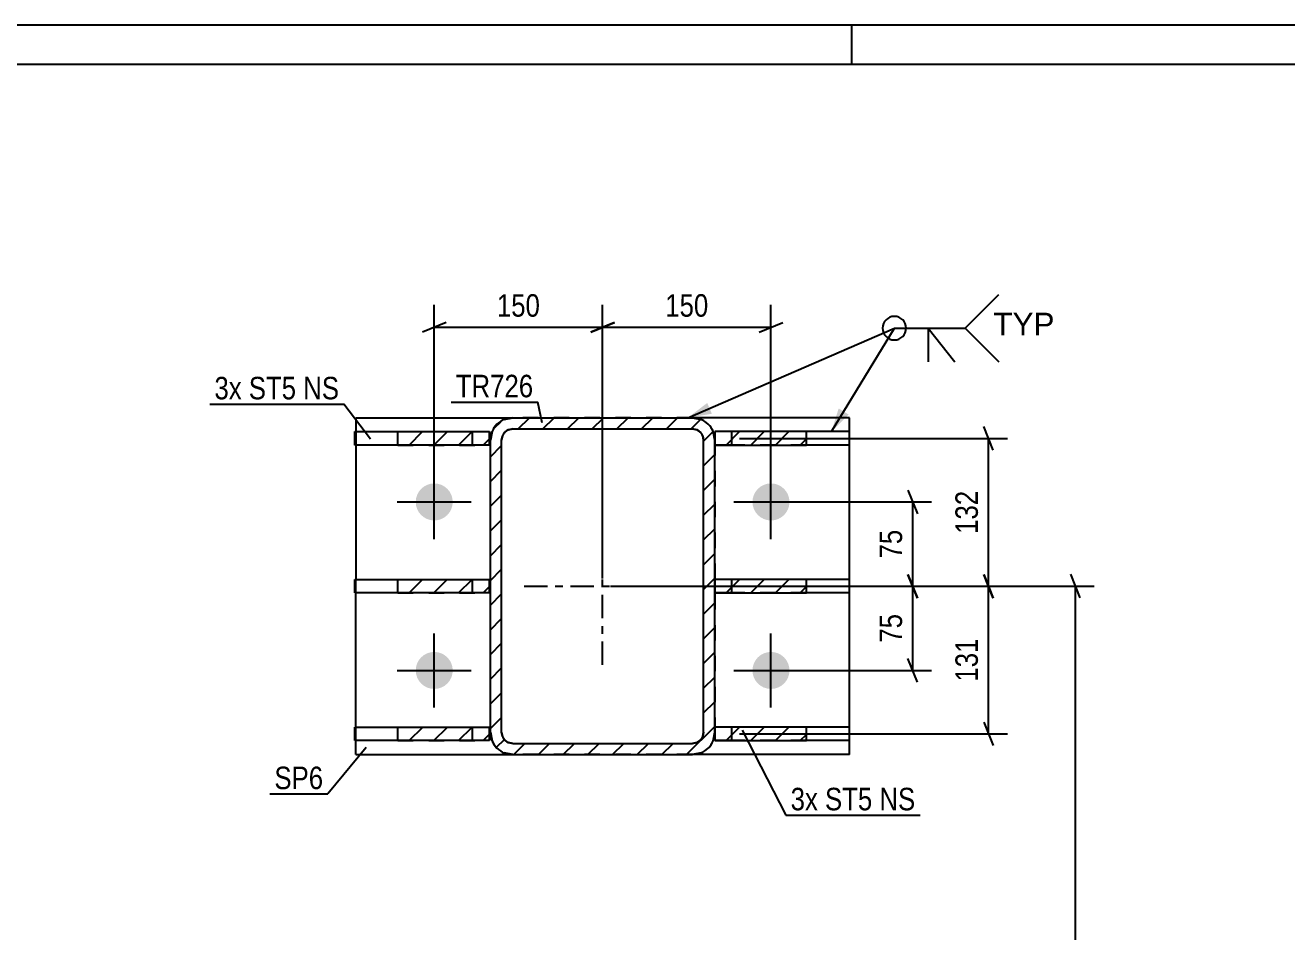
# Model space of a CAD drawing. Header units: millimetres. Extents: x 0 to 841, y 0 to 594.
# Drawn here: x 315.8 to 476.4, y 478.7 to 594 of the extents above; entities that cross this region are included whole.
import ezdxf

# ---------------------------------------------------------------- set-up
doc = ezdxf.new("R2010")
doc.units = ezdxf.units.MM
doc.linetypes.add('DXK_LINE_DOT2', pattern=[3.9198, 1.9599, -1.9599])
doc.linetypes.add('DXK_LINE_DOT3', pattern=[5.9187, 2.979, -0.9799, 0.9799, -0.9799])
doc.styles.add('Arial', font='ARIAL.TTF', dxfattribs={"height": 0.2})
doc.styles.add('Arial Narrow', font='ARIALN.TTF', dxfattribs={"height": 0.2})

# ---------------------------------------------------------------- blocks, each defined once
blk = doc.blocks.new('Unknown-570387635-1132')
at = {"color": 5, "linetype": 'Continuous'}
for p, q in [((841, 594), (0, 594)), ((421, 589), (421, 594)), ((836, 589), (5, 589))]:
    blk.add_line(p, q, dxfattribs=at)
blk = doc.blocks.new('Part-570387635-4040 - 3961')
at = {"linetype": 'Continuous'}
h = blk.add_hatch(dxfattribs=at)
h.set_pattern_fill('', scale=0.7, style=0, pattern_type=0)
h.set_pattern_definition([(45, (403.3644, 542.3191), (-1.57154, 1.57154), [])])
h.paths.add_polyline_path([(403.58, 541.23), (403.36, 542.32), (402.75, 543.25), (401.82, 543.87), (400.72, 544.08), (377.87, 544.08), (376.77, 543.87), (375.85, 543.25), (375.23, 542.32), (375.01, 541.23), (375.01, 504.08), (375.23, 502.99), (375.85, 502.06), (376.77, 501.44), (377.87, 501.23), (400.72, 501.23), (401.82, 501.44), (402.75, 502.06), (403.36, 502.99), (403.58, 504.08)])
h.paths.add_polyline_path([(402.04, 503.54), (401.73, 503.07), (401.27, 502.76), (400.72, 502.65), (377.87, 502.65), (377.32, 502.76), (376.86, 503.07), (376.55, 503.54), (376.44, 504.08), (376.44, 541.23), (376.55, 541.77), (376.86, 542.24), (377.32, 542.55), (377.87, 542.65), (400.72, 542.65), (401.27, 542.55), (401.73, 542.24), (402.04, 541.77), (402.15, 541.23), (402.15, 504.08)])
at = {"color": 7, "linetype": 'DXK_LINE_DOT2'}
for p, q in [((376.77, 543.87), (377.87, 544.08)), ((377.87, 544.08), (400.72, 544.08)), ((400.72, 544.08), (401.82, 543.87)), ((375.01, 541.23), (375.23, 542.32)), ((375.01, 504.08), (375.01, 541.23)), ((376.55, 541.77), (376.44, 541.23)), ((376.44, 504.08), (376.44, 541.23)), ((377.87, 542.65), (377.32, 542.55)), ((377.87, 542.65), (400.72, 542.65)), ((401.27, 542.55), (400.72, 542.65)), ((402.15, 541.23), (402.04, 541.77)), ((402.15, 504.08), (402.15, 541.23)), ((403.36, 542.32), (403.58, 541.23)), ((403.58, 541.23), (403.58, 504.08)), ((375.23, 502.99), (375.01, 504.08)), ((376.44, 504.08), (376.55, 503.54)), ((377.32, 502.76), (377.87, 502.65)), ((377.87, 502.65), (400.72, 502.65)), ((400.72, 502.65), (401.27, 502.76)), ((402.04, 503.54), (402.15, 504.08)), ((403.58, 504.08), (403.36, 502.99)), ((377.87, 501.23), (376.77, 501.44)), ((377.87, 501.23), (400.72, 501.23)), ((401.82, 501.44), (400.72, 501.23))]:
    blk.add_line(p, q, dxfattribs=at)
at = {"color": 2, "linetype": 'Continuous'}
for p, q in [((377.87, 544.08), (376.77, 543.87)), ((377.87, 544.08), (400.72, 544.08)), ((401.82, 543.87), (400.72, 544.08)), ((375.23, 542.32), (375.01, 541.23)), ((375.01, 504.08), (375.01, 541.23)), ((376.44, 541.23), (376.55, 541.77)), ((376.44, 504.08), (376.44, 541.23)), ((377.32, 542.55), (377.87, 542.65)), ((377.87, 542.65), (400.72, 542.65)), ((400.72, 542.65), (401.27, 542.55)), ((402.04, 541.77), (402.15, 541.23)), ((402.15, 504.08), (402.15, 541.23)), ((403.58, 541.23), (403.36, 542.32)), ((403.58, 504.08), (403.58, 541.23)), ((375.01, 504.08), (375.23, 502.99)), ((376.55, 503.54), (376.44, 504.08)), ((377.87, 502.65), (377.32, 502.76)), ((377.87, 502.65), (400.72, 502.65)), ((401.27, 502.76), (400.72, 502.65)), ((402.15, 504.08), (402.04, 503.54)), ((403.36, 502.99), (403.58, 504.08)), ((376.77, 501.44), (377.87, 501.23)), ((377.87, 501.23), (400.72, 501.23)), ((400.72, 501.23), (401.82, 501.44))]:
    blk.add_line(p, q, dxfattribs=at)
at = {"color": 7, "linetype": 'DXK_LINE_DOT3'}
for p, q in [((389.3, 512.65), (389.3, 532.65)), ((379.3, 522.65), (399.3, 522.65))]:
    blk.add_line(p, q, dxfattribs=at)
at = {"color": 7, "linetype": 'DXK_LINE_DOT2'}
for centre, radius, start, end in [((377.87, 541.23), 2.86, 112.5, 157.5), ((400.72, 541.23), 2.86, 22.5, 67.5), ((377.87, 541.23), 1.43, 112.5, 157.5), ((400.72, 541.23), 1.43, 22.5, 67.5), ((377.87, 504.08), 2.86, 202.5, 247.5), ((377.87, 504.08), 1.43, 202.5, 247.5), ((400.72, 504.08), 1.43, 292.5, 337.5), ((400.72, 504.08), 2.86, 292.5, 337.5)]:
    blk.add_arc(centre, radius, start, end, dxfattribs=at)
at = {"color": 2, "linetype": 'Continuous'}
for centre, radius, start, end in [((377.87, 541.23), 2.86, 112.5, 157.5), ((400.72, 541.23), 2.86, 22.5, 67.5), ((377.87, 541.23), 1.43, 112.5, 157.5), ((400.72, 541.23), 1.43, 22.5, 67.5), ((377.87, 504.08), 2.86, 202.5, 247.5), ((377.87, 504.08), 1.43, 202.5, 247.5), ((400.72, 504.08), 1.43, 292.5, 337.5), ((400.72, 504.08), 2.86, 292.5, 337.5)]:
    blk.add_arc(centre, radius, start, end, dxfattribs=at)
blk = doc.blocks.new('Part-570387635-4024 - 3961')
at = {"linetype": 'Continuous'}
h = blk.add_hatch(dxfattribs=at)
h.set_pattern_fill('', scale=0.7, style=0, pattern_type=0)
h.set_pattern_definition([(45, (363.2448, 542.3073), (-1.57154, 1.57154), [])])
h.paths.add_polyline_path([(374.9, 542.31), (363.24, 542.31), (363.24, 540.59), (374.9, 540.59)])
at = {"color": 2, "linetype": 'Continuous'}
for p, q in [((357.75, 542.31), (363.24, 542.31)), ((357.75, 540.59), (357.75, 542.31)), ((363.24, 542.31), (374.9, 542.31)), ((363.24, 540.59), (363.24, 542.31)), ((374.9, 542.31), (374.9, 540.59)), ((363.24, 540.59), (357.75, 540.59)), ((374.9, 540.59), (363.24, 540.59))]:
    blk.add_line(p, q, dxfattribs=at)
at = {"color": 7, "linetype": 'DXK_LINE_DOT2'}
for p, q in [((363.24, 542.31), (372.75, 542.31)), ((372.75, 540.59), (372.75, 542.31)), ((372.75, 542.31), (374.9, 542.31)), ((374.9, 540.59), (374.9, 542.31)), ((363.24, 540.59), (374.9, 540.59))]:
    blk.add_line(p, q, dxfattribs=at)
blk = doc.blocks.new('Part-570387635-4029 - 3961')
at = {"linetype": 'Continuous'}
h = blk.add_hatch(dxfattribs=at)
h.set_pattern_fill('', scale=0.7, style=0, pattern_type=0)
h.set_pattern_definition([(45, (363.245, 504.7359), (-1.57154, 1.57154), [])])
h.paths.add_polyline_path([(374.9, 504.74), (363.24, 504.74), (363.24, 503.02), (374.9, 503.02)])
at = {"color": 2, "linetype": 'Continuous'}
for p, q in [((357.75, 504.74), (363.24, 504.74)), ((357.75, 503.02), (357.75, 504.74)), ((363.24, 504.74), (374.9, 504.74)), ((363.24, 503.02), (363.24, 504.74)), ((374.9, 504.74), (374.9, 503.02)), ((363.24, 503.02), (357.75, 503.02)), ((374.9, 503.02), (363.24, 503.02))]:
    blk.add_line(p, q, dxfattribs=at)
at = {"color": 7, "linetype": 'DXK_LINE_DOT2'}
for p, q in [((363.24, 504.74), (372.75, 504.74)), ((372.75, 503.02), (372.75, 504.74)), ((372.75, 504.74), (374.9, 504.74)), ((374.9, 503.02), (374.9, 504.74)), ((363.24, 503.02), (374.9, 503.02))]:
    blk.add_line(p, q, dxfattribs=at)
blk = doc.blocks.new('Part-570387635-3989 - 3961')
at = {"linetype": 'Continuous'}
h = blk.add_hatch(dxfattribs=at)
h.set_pattern_fill('', scale=0.7, style=0, pattern_type=0)
h.set_pattern_definition([(45, (403.5819, 542.3073), (-1.57154, 1.57154), [])])
h.paths.add_polyline_path([(415.23, 542.31), (403.58, 542.31), (403.58, 540.59), (415.23, 540.59)])
at = {"color": 7, "linetype": 'DXK_LINE_DOT2'}
for p, q in [((403.58, 540.59), (403.58, 542.31)), ((415.23, 542.31), (403.58, 542.31)), ((405.72, 542.31), (405.72, 540.59)), ((405.72, 540.59), (403.58, 540.59)), ((415.23, 540.59), (405.72, 540.59))]:
    blk.add_line(p, q, dxfattribs=at)
at = {"color": 2, "linetype": 'Continuous'}
for p, q in [((415.23, 542.31), (403.58, 542.31)), ((403.58, 542.31), (403.58, 540.59)), ((420.72, 542.31), (415.23, 542.31)), ((415.23, 540.59), (415.23, 542.31)), ((420.72, 540.59), (420.72, 542.31)), ((403.58, 540.59), (415.23, 540.59)), ((420.72, 540.59), (415.23, 540.59))]:
    blk.add_line(p, q, dxfattribs=at)
blk = doc.blocks.new('Part-570387635-3994 - 3961')
at = {"linetype": 'Continuous'}
h = blk.add_hatch(dxfattribs=at)
h.set_pattern_fill('', scale=0.7, style=0, pattern_type=0)
h.set_pattern_definition([(45, (403.5819, 504.7359), (-1.57154, 1.57154), [])])
h.paths.add_polyline_path([(415.23, 504.74), (403.58, 504.74), (403.58, 503.02), (415.23, 503.02)])
at = {"color": 7, "linetype": 'DXK_LINE_DOT2'}
for p, q in [((403.58, 503.02), (403.58, 504.74)), ((415.23, 504.74), (403.58, 504.74)), ((405.72, 504.74), (405.72, 503.02)), ((405.72, 503.02), (403.58, 503.02)), ((415.23, 503.02), (405.72, 503.02))]:
    blk.add_line(p, q, dxfattribs=at)
at = {"color": 2, "linetype": 'Continuous'}
for p, q in [((415.23, 504.74), (403.58, 504.74)), ((403.58, 504.74), (403.58, 503.02)), ((420.72, 504.74), (415.23, 504.74)), ((415.23, 503.02), (415.23, 504.74)), ((420.72, 503.02), (420.72, 504.74)), ((403.58, 503.02), (415.23, 503.02)), ((420.72, 503.02), (415.23, 503.02))]:
    blk.add_line(p, q, dxfattribs=at)
blk = doc.blocks.new('Part-570387635-4019 - 3961')
at = {"linetype": 'Continuous'}
h = blk.add_hatch(dxfattribs=at)
h.set_pattern_fill('', scale=0.7, style=0, pattern_type=0)
h.set_pattern_definition([(45, (363.2449, 523.5216), (-1.57154, 1.57154), [])])
h.paths.add_polyline_path([(374.9, 523.52), (363.24, 523.52), (363.24, 521.81), (374.9, 521.81)])
at = {"color": 2, "linetype": 'Continuous'}
for p, q in [((357.75, 523.52), (363.24, 523.52)), ((357.75, 521.81), (357.75, 523.52)), ((363.24, 523.52), (374.9, 523.52)), ((363.24, 521.81), (363.24, 523.52)), ((374.9, 523.52), (374.9, 521.81)), ((363.24, 521.81), (357.75, 521.81)), ((374.9, 521.81), (363.24, 521.81))]:
    blk.add_line(p, q, dxfattribs=at)
at = {"color": 7, "linetype": 'DXK_LINE_DOT2'}
for p, q in [((363.24, 523.52), (372.75, 523.52)), ((372.75, 521.81), (372.75, 523.52)), ((372.75, 523.52), (374.9, 523.52)), ((374.9, 521.81), (374.9, 523.52)), ((363.24, 521.81), (374.9, 521.81))]:
    blk.add_line(p, q, dxfattribs=at)
blk = doc.blocks.new('Bolt-570387635-4047 - 3961')
at = {"linetype": 'Continuous'}
for points in [[(365.51, 533.37, -1), (370.22, 533.37, -1)], [(408.37, 533.37, -1), (413.08, 533.37, -1)], [(365.51, 511.94, -1), (370.22, 511.94, -1)], [(408.37, 511.94, -1), (413.08, 511.94, -1)]]:
    blk.add_hatch(color=1, dxfattribs=at).paths.add_polyline_path(points)
at = {"color": 1, "linetype": 'Continuous'}
for p, q in [((367.87, 528.65), (367.87, 538.08)), ((410.72, 528.65), (410.72, 538.08)), ((363.15, 533.37), (372.58, 533.37)), ((406.01, 533.37), (415.44, 533.37)), ((367.87, 507.23), (367.87, 516.65)), ((410.72, 507.23), (410.72, 516.65)), ((363.15, 511.94), (372.58, 511.94)), ((406.01, 511.94), (415.44, 511.94))]:
    blk.add_line(p, q, dxfattribs=at)
blk = doc.blocks.new('Part-570387635-4064 - 3961')
at = {"linetype": 'Continuous'}
h = blk.add_hatch(dxfattribs=at)
h.set_pattern_fill('', scale=0.7, style=0, pattern_type=0)
h.set_pattern_definition([(45, (403.5819, 523.5216), (-1.57154, 1.57154), [])])
h.paths.add_polyline_path([(415.23, 523.52), (403.58, 523.52), (403.58, 521.81), (415.23, 521.81)])
at = {"color": 7, "linetype": 'DXK_LINE_DOT2'}
for p, q in [((403.58, 521.81), (403.58, 523.52)), ((415.23, 523.52), (403.58, 523.52)), ((405.72, 523.52), (405.72, 521.81)), ((405.72, 521.81), (403.58, 521.81)), ((415.23, 521.81), (405.72, 521.81))]:
    blk.add_line(p, q, dxfattribs=at)
at = {"color": 2, "linetype": 'Continuous'}
for p, q in [((415.23, 523.52), (403.58, 523.52)), ((403.58, 523.52), (403.58, 521.81)), ((420.72, 523.52), (415.23, 523.52)), ((415.23, 521.81), (415.23, 523.52)), ((420.72, 521.81), (420.72, 523.52)), ((403.58, 521.81), (415.23, 521.81)), ((420.72, 521.81), (415.23, 521.81))]:
    blk.add_line(p, q, dxfattribs=at)
blk = doc.blocks.new('Part-570387635-4131 - 3961')
at = {"color": 2, "linetype": 'Continuous'}
for p, q in [((357.87, 544.08), (357.87, 542.31)), ((357.87, 544.08), (377.87, 544.08)), ((420.72, 544.08), (400.72, 544.08)), ((420.72, 501.23), (420.72, 544.08)), ((357.87, 540.59), (357.87, 523.52)), ((357.87, 504.74), (357.87, 521.81)), ((357.87, 501.23), (357.87, 503.02)), ((357.87, 501.23), (377.87, 501.23)), ((420.72, 501.23), (400.72, 501.23))]:
    blk.add_line(p, q, dxfattribs=at)
at = {"color": 7, "linetype": 'DXK_LINE_DOT2'}
for p, q in [((400.72, 544.08), (377.87, 544.08)), ((357.87, 542.31), (357.87, 540.59)), ((357.87, 521.81), (357.87, 523.52)), ((357.87, 503.02), (357.87, 504.74)), ((400.72, 501.23), (377.87, 501.23))]:
    blk.add_line(p, q, dxfattribs=at)
blk = doc.blocks.new('StraightDimension-570387635-9055 - 3961')
at = {"color": 7, "linetype": 'Continuous'}
for p, q in [((367.87, 534.37), (367.87, 558.43)), ((389.3, 523.65), (389.3, 558.43)), ((369.37, 556.18), (366.37, 554.98)), ((367.87, 555.58), (389.3, 555.58)), ((387.8, 554.98), (390.8, 556.18))]:
    blk.add_line(p, q, dxfattribs=at)
at = {"color": 0}
blk.add_wipeout([(381.92, 556.33), (381.92, 560.53), (375.24, 560.53), (375.24, 556.33)], dxfattribs=at)
at = {"color": 3, "style": 'Arial Narrow'}
blk.add_text('150', height=2.863, dxfattribs=at).set_placement((375.84, 556.93))
blk = doc.blocks.new('StraightDimension-570387635-4158 - 3961')
at = {"color": 7, "linetype": 'Continuous'}
for p, q in [((428.16, 524.15), (429.36, 521.15)), ((390.3, 522.65), (431.16, 522.65)), ((428.76, 511.94), (428.76, 522.65)), ((429.36, 510.44), (428.16, 513.44)), ((411.72, 511.94), (431.16, 511.94))]:
    blk.add_line(p, q, dxfattribs=at)
at = {"color": 0}
blk.add_wipeout([(428.01, 519.73), (423.81, 519.73), (423.81, 514.87), (428.01, 514.87)], dxfattribs=at)
at = {"color": 3, "style": 'Arial Narrow'}
blk.add_text('75', height=2.863, rotation=90.0002, dxfattribs=at).set_placement((427.41, 515.47))
blk = doc.blocks.new('StraightDimension-570387635-9054 - 3961')
at = {"color": 7, "linetype": 'Continuous'}
for p, q in [((389.3, 523.65), (389.3, 558.43)), ((410.72, 534.37), (410.72, 558.43)), ((390.8, 556.18), (387.8, 554.98)), ((389.3, 555.58), (410.72, 555.58)), ((409.22, 554.98), (412.22, 556.18))]:
    blk.add_line(p, q, dxfattribs=at)
at = {"color": 0}
blk.add_wipeout([(403.35, 556.33), (403.35, 560.53), (396.67, 560.53), (396.67, 556.33)], dxfattribs=at)
at = {"color": 3, "style": 'Arial Narrow'}
blk.add_text('150', height=2.863, dxfattribs=at).set_placement((397.27, 556.93))
blk = doc.blocks.new('StraightDimension-570387635-4338 - 3961')
at = {"color": 7, "linetype": 'Continuous'}
for p, q in [((439.01, 521.15), (437.81, 524.15)), ((421.72, 522.65), (440.81, 522.65)), ((438.41, 503.88), (438.41, 522.65)), ((437.81, 505.38), (439.01, 502.38)), ((406.72, 503.88), (440.81, 503.88))]:
    blk.add_line(p, q, dxfattribs=at)
at = {"color": 0}
blk.add_wipeout([(437.66, 516.61), (433.46, 516.61), (433.46, 509.92), (437.66, 509.92)], dxfattribs=at)
at = {"color": 3, "style": 'Arial Narrow'}
blk.add_text('131', height=2.863, rotation=90.0002, dxfattribs=at).set_placement((437.06, 510.52))
blk = doc.blocks.new('StraightDimension-570387635-4146 - 3961')
at = {"color": 7, "linetype": 'Continuous'}
for p, q in [((428.16, 534.87), (429.36, 531.87)), ((411.72, 533.37), (431.16, 533.37)), ((428.76, 522.65), (428.76, 533.37)), ((429.36, 521.15), (428.16, 524.15)), ((390.3, 522.65), (431.16, 522.65))]:
    blk.add_line(p, q, dxfattribs=at)
at = {"color": 0}
blk.add_wipeout([(428.01, 530.44), (423.81, 530.44), (423.81, 525.58), (428.01, 525.58)], dxfattribs=at)
at = {"color": 3, "style": 'Arial Narrow'}
blk.add_text('75', height=2.863, rotation=90.0002, dxfattribs=at).set_placement((427.41, 526.18))
blk = doc.blocks.new('StraightDimension-570387635-4346 - 3961')
at = {"color": 7, "linetype": 'Continuous'}
for p, q in [((439.01, 539.95), (437.81, 542.95)), ((406.72, 541.45), (440.81, 541.45)), ((438.41, 522.65), (438.41, 541.45)), ((437.81, 524.15), (439.01, 521.15)), ((421.72, 522.65), (440.81, 522.65))]:
    blk.add_line(p, q, dxfattribs=at)
at = {"color": 0}
blk.add_wipeout([(437.66, 535.39), (433.46, 535.39), (433.46, 528.71), (437.66, 528.71)], dxfattribs=at)
at = {"color": 3, "style": 'Arial Narrow'}
blk.add_text('132', height=2.863, rotation=90.0002, dxfattribs=at).set_placement((437.06, 529.31))
blk = doc.blocks.new('StraightDimension-570387635-4354 - 3961')
at = {"color": 7, "linetype": 'Continuous'}
for p, q in [((450.08, 521.17), (448.88, 524.17)), ((404.58, 522.67), (451.88, 522.67)), ((449.48, 419.7), (449.48, 522.67)), ((448.88, 421.2), (450.08, 418.2)), ((404.58, 419.7), (451.88, 419.7))]:
    blk.add_line(p, q, dxfattribs=at)
at = {"color": 0}
blk.add_wipeout([(448.73, 475.44), (444.53, 475.44), (444.53, 466.92), (448.73, 466.92)], dxfattribs=at)
at = {"color": 3, "style": 'Arial Narrow'}
blk.add_text('3190', height=2.863, rotation=90.0002, dxfattribs=at).set_placement((448.13, 467.52))
blk = doc.blocks.new('Mark-570387635-4036 - 3961')
at = {"color": 0}
blk.add_wipeout([(380.47, 546.68), (380.47, 549.68), (370.61, 549.68), (370.61, 546.68)], dxfattribs=at)
blk.add_wipeout([(380.47, 546.68), (380.47, 549.68), (370.61, 549.68), (370.61, 546.68)], dxfattribs=at)
at = {"color": 30, "linetype": 'Continuous'}
for p in [(370.01, 546.08), (381.62, 543.44)]:
    blk.add_line(p, (381.07, 546.08), dxfattribs=at)
at = {"color": 3, "style": 'Arial Narrow'}
blk.add_text('TR726', height=2.863, dxfattribs=at).set_placement((370.61, 546.68))
blk = doc.blocks.new('Mark-570387635-4127 - 3961')
at = {"color": 0}
blk.add_wipeout([(353.73, 496.84), (353.73, 499.84), (347.52, 499.84), (347.52, 496.84)], dxfattribs=at)
blk.add_wipeout([(353.73, 496.84), (353.73, 499.84), (347.52, 499.84), (347.52, 496.84)], dxfattribs=at)
at = {"color": 30, "linetype": 'Continuous'}
for p in [(359.2, 502.15), (346.92, 496.24)]:
    blk.add_line(p, (354.33, 496.24), dxfattribs=at)
at = {"color": 3, "style": 'Arial Narrow'}
blk.add_text('SP6', height=2.863, dxfattribs=at).set_placement((347.52, 496.84))
blk = doc.blocks.new('WeldMark-570387635-4402 - 3961')
at = {"linetype": 'Continuous'}
for points in [[(403.2, 544.59), (400.15, 544.08), (402.61, 545.96)], [(420.62, 544.48), (418.42, 542.31), (419.34, 545.26)]]:
    blk.add_hatch(color=30, dxfattribs=at).paths.add_polyline_path(points)
at = {"color": 30, "linetype": 'Continuous'}
for p, q in [((400.15, 544.08), (426.43, 555.47)), ((418.42, 542.31), (426.43, 555.47)), ((426.43, 555.47), (435.43, 555.47))]:
    blk.add_line(p, q, dxfattribs=at)
at = {"color": 3, "linetype": 'Continuous'}
for q in [(434.14, 551.19), (430.72, 551.19)]:
    blk.add_line((430.72, 555.47), q, dxfattribs=at)
for start, end in [(90, 270), (270, 90)]:
    blk.add_arc((426.43, 555.47), 1.5, start, end, dxfattribs=at)
at = {"color": 0, "linetype": 'Continuous'}
blk.add_wipeout([(446.81, 554.57), (446.81, 557.57), (439.03, 557.57), (439.03, 554.57)], dxfattribs=at)
blk.add_wipeout([(446.81, 554.57), (446.81, 557.57), (439.03, 557.57), (439.03, 554.57)], dxfattribs=at)
at = {"color": 3, "linetype": 'Continuous'}
for q in [(439.72, 559.76), (439.72, 551.19)]:
    blk.add_line((435.43, 555.47), q, dxfattribs=at)
at = {"color": 3, "linetype": 'Continuous', "style": 'Arial'}
blk.add_text('TYP', height=2.865, dxfattribs=at).set_placement((439.03, 554.57))
blk = doc.blocks.new('MarkSet-570387635-4461 - 3961')
at = {"color": 0}
for points in [[(343.36, 546.42), (343.36, 549.42), (339.89, 549.42), (339.89, 546.42)], [(350.29, 546.42), (350.29, 549.42), (344.26, 549.42), (344.26, 546.42)], [(355.75, 546.42), (355.75, 549.42), (351.19, 549.42), (351.19, 546.42)]]:
    blk.add_wipeout(points, dxfattribs=at)
for points in [[(343.36, 546.42), (343.36, 549.42), (339.89, 549.42), (339.89, 546.42)], [(350.29, 546.42), (350.29, 549.42), (344.26, 549.42), (344.26, 546.42)], [(355.75, 546.42), (355.75, 549.42), (351.19, 549.42), (351.19, 546.42)]]:
    blk.add_wipeout(points, dxfattribs=at)
at = {"color": 30, "linetype": 'Continuous'}
for p in [(339.29, 545.82), (359.77, 541.37)]:
    blk.add_line(p, (356.35, 545.82), dxfattribs=at)
at = {"color": 3, "style": 'Arial Narrow'}
for s, p in [('3x', (339.89, 546.42)), ('ST5', (344.26, 546.42)), ('NS', (351.19, 546.42))]:
    blk.add_text(s, height=2.863, dxfattribs=at).set_placement(p)
blk = doc.blocks.new('MarkSet-570387635-4468 - 3961')
at = {"color": 0}
for points in [[(416.7, 494.15), (416.7, 497.15), (413.23, 497.15), (413.23, 494.15)], [(423.63, 494.15), (423.63, 497.15), (417.6, 497.15), (417.6, 494.15)], [(429.1, 494.15), (429.1, 497.15), (424.53, 497.15), (424.53, 494.15)]]:
    blk.add_wipeout(points, dxfattribs=at)
for points in [[(416.7, 494.15), (416.7, 497.15), (413.23, 497.15), (413.23, 494.15)], [(423.63, 494.15), (423.63, 497.15), (417.6, 497.15), (417.6, 494.15)], [(429.1, 494.15), (429.1, 497.15), (424.53, 497.15), (424.53, 494.15)]]:
    blk.add_wipeout(points, dxfattribs=at)
at = {"color": 30, "linetype": 'Continuous'}
for p, q in [((407.05, 504.35), (412.63, 493.55)), ((412.63, 493.55), (429.7, 493.55))]:
    blk.add_line(p, q, dxfattribs=at)
at = {"color": 3, "style": 'Arial Narrow'}
for s, p in [('3x', (413.23, 494.15)), ('ST5', (417.6, 494.15)), ('NS', (424.53, 494.15))]:
    blk.add_text(s, height=2.863, dxfattribs=at).set_placement(p)

msp = doc.modelspace()

# ---------------------------------------------------------------- block references
for name in ['Unknown-570387635-1132', 'Part-570387635-4131 - 3961', 'Part-570387635-4040 - 3961', 'Part-570387635-4024 - 3961', 'Part-570387635-3989 - 3961', 'Bolt-570387635-4047 - 3961', 'Part-570387635-4019 - 3961', 'Part-570387635-4064 - 3961', 'Part-570387635-4029 - 3961', 'Part-570387635-3994 - 3961']:
    msp.add_blockref(name, (0, 0))

# ---------------------------------------------------------------- next in the draw order: block references
for name in ['StraightDimension-570387635-9055 - 3961', 'MarkSet-570387635-4461 - 3961', 'Mark-570387635-4127 - 3961']:
    msp.add_blockref(name, (0, 0))

# ---------------------------------------------------------------- next in the draw order: block references
for name in ['Mark-570387635-4036 - 3961', 'StraightDimension-570387635-4158 - 3961']:
    msp.add_blockref(name, (0, 0))

# ---------------------------------------------------------------- next in the draw order: block references
msp.add_blockref('StraightDimension-570387635-9054 - 3961', (0, 0))

# ---------------------------------------------------------------- next in the draw order: block references
msp.add_blockref('StraightDimension-570387635-4338 - 3961', (0, 0))

# ---------------------------------------------------------------- next in the draw order: block references
msp.add_blockref('StraightDimension-570387635-4146 - 3961', (0, 0))

# ---------------------------------------------------------------- next in the draw order: block references
msp.add_blockref('StraightDimension-570387635-4346 - 3961', (0, 0))

# ---------------------------------------------------------------- next in the draw order: block references
for name in ['WeldMark-570387635-4402 - 3961', 'StraightDimension-570387635-4354 - 3961']:
    msp.add_blockref(name, (0, 0))

# ---------------------------------------------------------------- next in the draw order: block references
msp.add_blockref('MarkSet-570387635-4468 - 3961', (0, 0))

doc.saveas('drawing.dxf')
